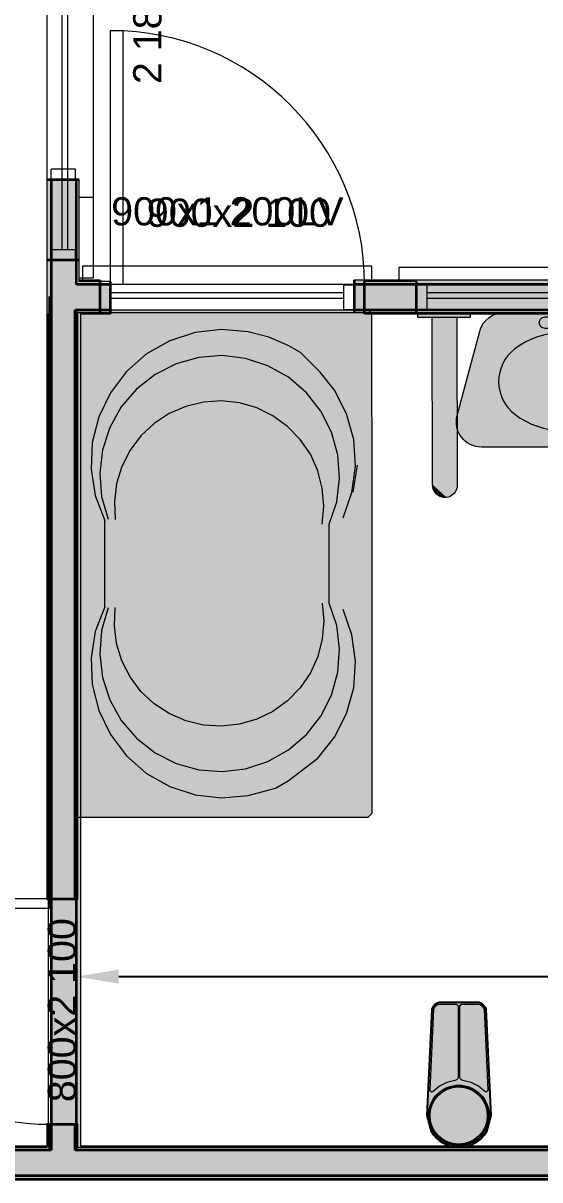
# Model space of a CAD drawing. Header units: inches. Extents: x -2190 to 40245, y -11272 to 33470.
# Drawn here: x 12111 to 13942, y 3325 to 7426 of the extents above; entities that cross this region are included whole.
import ezdxf

# ---------------------------------------------------------------- set-up
doc = ezdxf.new("R2010")
doc.units = ezdxf.units.IN
doc.header["$LTSCALE"] = 96
doc.header["$MEASUREMENT"] = 0
for name, color, linetype, lineweight, true_color in [('Dimensions__Manual-1', 176, 'Continuous', 18, 0x000080), ('Doors-1', 216, 'Continuous', 18, 0x800080), ('Doors-2', 216, 'Continuous', 18, 0x800080), ('Doors__Labels-1', 176, 'Continuous', 18, 0x000080), ('Doors__Labels-2', 176, 'Continuous', 18, 0x000080), ('Fixtures__Interior-2', 16, 'Continuous', 18, 0x800000), ('Furniture__Interior-2', 216, 'Continuous', 25, 0x800080), ('Walls___Normal-1', 18, 'Continuous', 35, 0x000000), ('Walls___Normal-2', 18, 'Continuous', 35, 0x000000), ('Walls___Normal-Ext_T_Frame_-_600_OC_-_Int_PB_Ext_WRC_cladding-L1-1', 18, 'Continuous', 35, 0x000000), ('Walls___Normal-Ext_T_Frame_-_600_OC_-_Int_PB_Ext_WRC_cladding-L1-2', 18, 'Continuous', 35, 0x000000), ('Walls___Normal-Ext_T_Frame_-_600_OC_-_Int_PB_Ext_WRC_cladding-L2-1', 18, 'Continuous', 35, 0x000000), ('Walls___Normal-Ext_T_Frame_-_600_OC_-_Int_PB_Ext_WRC_cladding-L2-2', 18, 'Continuous', 35, 0x000000), ('Walls___Normal-Ext_T_Frame_-_600_OC_-_Int_PB_Ext_WRC_cladding-L3-1', 18, 'Continuous', 35, 0x000000), ('Walls___Normal-Ext_T_Frame_-_600_OC_-_Int_PB_Ext_WRC_cladding-L3-2', 18, 'Continuous', 35, 0x000000), ('Walls___Normal-Ext_T_Frame_-_600_OC_-_Int_PB_Ext_WRC_cladding-L4-1', 18, 'Continuous', 35, 0x000000), ('Walls___Normal-Ext_T_Frame_-_600_OC_-_Int_PB_Ext_WRC_cladding-L4-2', 18, 'Continuous', 35, 0x000000), ('Walls___Normal-Int_S_Frame_-_600_OC_-_PB_both_sides-L1-2', 18, 'Continuous', 35, 0x000000), ('Walls___Normal-Int_S_Frame_-_600_OC_-_PB_both_sides-L2-2', 18, 'Continuous', 35, 0x000000), ('Walls___Normal-Int_S_Frame_-_600_OC_-_PB_both_sides-L3-2', 18, 'Continuous', 35, 0x000000), ('Walls___Normal-Int_S_Frame_-_600_OC_-_PB_both_sides-L4-2', 18, 'Continuous', 35, 0x000000), ('Windows-1', 18, 'Continuous', 18, 0x000000), ('Windows-2', 18, 'Continuous', 18, 0x000000), ('Windows__Labels-2', 176, 'Continuous', 9, 0x000080)]:
    doc.layers.add(name, color=color, linetype=linetype, lineweight=lineweight, true_color=true_color)
doc.dimstyles.new('CHIEF', dxfattribs={"dimtxt": 125, "dimasz": 150, "dimexe": 3, "dimexo": 3, "dimgap": 1.25, "dimtad": 0, "dimdec": 0, "dimdsep": 46, "dimtxsty": 'Standard', "dimcen": 0.09, "dimadec": 0, "dimazin": 0, "dimtfac": 1, "dimtdec": 4, "dimtofl": 0, "dimtmove": 0, "dimatfit": 3, "dimfxl": 3, "dimfrac": 2, "dimtolj": 1, "dimtzin": 0, "dimarcsym": 0})

# ---------------------------------------------------------------- blocks, each defined once
blk = doc.blocks.new('*D19')
at = {"layer": 'Defpoints', "color": 0}
for p in [(12300, 4045.6), (16440, 4045.6), (16440, 4045.6)]:
    blk.add_point(p, dxfattribs=at)
at = {"layer": 'Dimensions__Manual-1', "color": 0, "lineweight": -2}
for p, q in [((12300, 4075.6), (12300, 4075.6)), ((16440, 4075.6), (16440, 4075.6)), ((12450, 4045.6), (14148.5, 4045.6)), ((16290, 4045.6), (14591.5, 4045.6))]:
    blk.add_line(p, q, dxfattribs=at)
at = {"layer": 'Dimensions__Manual-1', "color": 0}
for points in [[(12450, 4070.6), (12450, 4020.6), (12300, 4045.6)], [(16290, 4020.6), (16290, 4070.6), (16440, 4045.6)]]:
    blk.add_solid(points, dxfattribs=at)
at = {"layer": 'Dimensions__Manual-1', "color": 0, "insert": (14370, 4045.6), "char_height": 125, "attachment_point": 5}
blk.add_mtext('\\A1;4140', dxfattribs=at)
blk = doc.blocks.new('Bathroom_Items_Sink_&_Toilet_Items_Scale')
at = {"color": 216, "true_color": 0x800080}
blk.add_lwpolyline([(45, 160.7), (38.1, 10, -0.267949), (28.1, 0), (-28.4, 0, -0.267949), (-38.1, 9.8), (-45, 160.7), (-39, 183.3, -0.57735), (39, 183.3)], format="xyb", close=True, dxfattribs=at)
at = {"color": 18, "linetype": 'Continuous', "lineweight": 18, "true_color": 0x000000}
for points in [[(-28.3, 2.5, -0.198912), (-35.6, 9.8), (-40.9, 124.6), (-40.6, 125.8), (-39.9, 126.7), (-38.7, 127.2), (-37.5, 127.1), (-36.5, 126.4), (-27.6, 118.8), (-17.1, 113.5), (-5.7, 110.8), (-3.4, 110), (-1.8, 108.2), (-1.2, 105.8), (-1.2, 5, -0.267949), (-3.8, 2.5)], [(3.8, 2.5, -0.131652), (1.2, 5), (1.2, 105.8), (1.8, 108.2), (3.4, 110), (5.7, 110.8), (17.1, 113.5), (27.6, 118.8), (36.5, 126.4), (37.5, 127.1), (38.7, 127.2), (39.9, 126.7), (40.6, 125.8), (40.9, 124.6), (35.6, 10, -0.267949), (28.1, 2.5)]]:
    blk.add_lwpolyline(points, format="xyb", close=True, dxfattribs=at)
for centre, radius in [((0.2, 160.6), 43.1), ((0.4, 160.6), 41.9), ((0.4, 160.6), 40.6)]:
    blk.add_circle(centre, radius, dxfattribs=at)
at = {"color": 7, "true_color": 0xffffff}
for points in [[(39, 183.3), (-31.8, 192.6), (-22.5, 199.8), (-27.4, 196.5)], [(39, 183.3), (-22.5, 199.8), (-11.6, 204.3), (-17.2, 202.4)], [(39, 183.3), (-11.6, 204.3), (0, 205.8), (-5.9, 205.4)], [(39, 183.3), (0, 205.8), (11.6, 204.3), (5.9, 205.4)], [(39, 183.3), (11.6, 204.3), (22.5, 199.8), (17.2, 202.4)], [(39, 183.3), (22.5, 199.8), (31.8, 192.6), (27.4, 196.5)], [(39, 183.3), (-38.1, 9.8), (-39, 183.3), (-45, 160.7)], [(39, 183.3), (-39, 183.3), (-31.8, 192.6), (-35.7, 188.2)], [(39, 183.3), (28.1, 0), (-38.1, 9.8), (-28.4, 0)], [(39, 183.3), (45, 160.7), (28.1, 0), (38.1, 10)], [(39, 183.3), (31.8, 192.6), (39, 183.3), (35.7, 188.2)], [(-38.1, 9.8), (-28.4, 0), (-31.7, 1.4), (-30.1, 0.6)], [(-38.1, 9.8), (-31.7, 1.4), (-34.6, 3.6), (-33.2, 2.4)], [(-38.1, 9.8), (-34.6, 3.6), (-36.8, 6.4), (-35.8, 4.9)], [(-38.1, 9.8), (-36.8, 6.4), (-38.1, 9.8), (-37.6, 8)], [(28.1, 0), (38.1, 10), (36.7, 6.6), (37.5, 8.3)], [(28.1, 0), (36.7, 6.6), (34.5, 3.7), (35.7, 5.1)], [(28.1, 0), (34.5, 3.7), (31.5, 1.4), (33.1, 2.4)], [(28.1, 0), (31.5, 1.4), (28.1, 0), (29.9, 0.6)]]:
    blk.add_solid(points, dxfattribs=at)
blk = doc.blocks.new('Plumbing_Fixtures_Bathtubs_Garden_Tubs_Without_Fixtures_Double-Curve')
at = {"color": 16, "linetype": 'Continuous', "lineweight": 18, "true_color": 0x800000}
blk.add_line((-61.1, 378.6), (61.1, 378.6), dxfattribs=at)
blk.add_line((139.8, 21.1), (101.5, 27.1))
blk.add_lwpolyline([(-360, 5.8), (-360, 415.7), (-355, 420.7), (355, 420.7), (360, 415.7), (360, 5.8), (355, 0.8), (296.6, 0.6), (237.8, 0.4), (178.6, 0.3), (119.2, 0.2), (59.7, 0.1), (-354.2, 0)], close=True, dxfattribs=at)
for points in [[(-61.1, 378.6), (-96.5, 392), (-133.8, 397.9), (-171.6, 396.3), (-208.3, 387.1), (-242.4, 370.7), (-272.5, 347.8), (-297.5, 319.4), (-316.1, 286.5), (-327.9, 250.5), (-332.1, 213), (-328.8, 175.3), (-318.4, 136.6), (-308.1, 118.8), (-275.8, 76.7), (-246.2, 53.1), (-212.5, 35.9), (-176.1, 25.8), (-138.3, 23.3), (-100.9, 28.3), (-65.1, 40.8)], [(65.1, 40.8), (100.9, 28.3), (138.3, 23.3), (176.1, 25.8), (212.5, 35.9), (246.2, 53.1), (271.6, 73.3), (299.5, 101.3), (309.5, 118.6), (321, 146.3), (328.8, 175.3), (332.1, 213), (327.9, 250.5), (316.1, 286.5), (297.5, 319.4), (272.5, 347.8), (242.4, 370.7), (208.3, 387.1), (171.6, 396.3), (133.8, 397.9), (96.5, 392), (61.1, 378.6)], [(-62.9, 374), (-95, 383.1), (-128.3, 385.7), (-161.4, 381.8), (-193.2, 371.5), (-222.3, 355.2), (-247.6, 333.5), (-268.3, 307.2), (-283.4, 277.5), (-292.4, 245.4), (-295, 212.1), (-291, 179), (-280.6, 147.3), (-264.2, 118.2), (-242.4, 92.9), (-216.2, 72.3), (-186.4, 57.3), (-154.2, 48.3), (-121, 45.9), (-87.8, 49.9), (-56.1, 60.4), (56.1, 60.4), (87.8, 49.9), (121, 45.9), (154.2, 48.3), (186.4, 57.3), (216.2, 72.3), (242.4, 92.9), (264.2, 118.2), (280.6, 147.3), (291, 179), (295, 212.1), (292.4, 245.4), (283.4, 277.5), (268.3, 307.2), (247.6, 333.5), (222.3, 355.2), (193.2, 371.5), (161.4, 381.8), (128.3, 385.7), (95, 383.1), (62.9, 374)], [(-55.9, 70.7), (-81.4, 68.3), (-106.9, 70.4), (-131.7, 76.8), (-155, 87.3), (-176.2, 101.8), (-194.5, 119.6), (-209.6, 140.3), (-220.8, 163.3), (-227.9, 187.9), (-230.7, 213.4), (-229.1, 238.9), (-223, 263.8), (-212.8, 287.3), (-198.8, 308.7), (-181.2, 327.3), (-160.7, 342.7), (-137.9, 354.3), (-113.4, 361.8), (-88, 364.9), (-62.4, 363.7)], [(55.9, 70.7), (81.4, 68.3), (106.9, 70.4), (131.7, 76.8), (155, 87.3), (176.2, 101.8), (194.5, 119.6), (209.6, 140.3), (220.8, 163.3), (227.9, 187.9), (230.7, 213.4), (229.1, 238.9), (223, 263.8), (212.8, 287.3), (198.8, 308.7), (181.2, 327.3), (160.7, 342.7), (137.9, 354.3), (113.4, 361.8), (88, 364.9), (62.4, 363.7)]]:
    blk.add_lwpolyline(points, dxfattribs=at)
at = {"color": 7, "linetype": 'Continuous', "lineweight": 18, "true_color": 0xffffff}
for points in [[(-354.2, 0), (-360, 5.8), (-355, 420.7), (-360, 415.7)], [(-354.2, 0), (-355, 420.7), (360, 415.7), (355, 420.7)], [(-354.2, 0), (360, 415.7), (355, 0.8), (360, 5.8)], [(-354.2, 0), (355, 0.8), (237.8, 0.4), (296.6, 0.6)], [(-354.2, 0), (237.8, 0.4), (119.2, 0.2), (178.6, 0.3)], [(-354.2, 0), (119.2, 0.2), (-354.2, 0), (59.7, 0.1)]]:
    blk.add_solid(points, dxfattribs=at)
blk = doc.blocks.new('Plumbing_Fixtures_Sinks_Bathroom_Sinks_With_Fixtures_Pedestal_Oval_Basin')
at = {"color": 16, "true_color": 0x800000}
blk.add_lwpolyline([(-148.8, 146.1, -0.493145), (-114.6, 190.7), (114.6, 190.7, -0.493145), (148.8, 146.1), (116.7, 26.2, -0.339454), (82.5, 0), (-82.5, 0, -0.339454), (-116.7, 26.2)], format="xyb", close=True, dxfattribs=at)
at = {"color": 18, "linetype": 'Continuous', "lineweight": 18, "true_color": 0x000000}
blk.add_lwpolyline([(-67, 51.5, 0.339953), (67.3, 51.5, 0.492589), (67.3, 144.2, 0.339953), (-67, 144.2, 0.492589), (-67, 51.5)], format="xyb", dxfattribs=at)
blk.add_lwpolyline([(-31.1, 14.1, -0.414214), (-22.7, 22.5), (24.1, 22.5, -0.414214), (32.5, 14.1), (32.5, 14.5, -0.414214), (24.1, 6.2), (-22.7, 6.2, -0.414214), (-31.1, 14.5)], format="xyb", close=True, dxfattribs=at)
for radius in [10.4, 6.47]:
    blk.add_circle((0.2, 73.4), radius, dxfattribs=at)
at = {"color": 7, "true_color": 0xffffff}
for points in [[(-114.6, 190.7), (-148.8, 146.1), (-150, 155.3), (-149.7, 150.7)], [(-114.6, 190.7), (-150, 155.3), (-148.8, 164.5), (-149.7, 159.9)], [(-114.6, 190.7), (-148.8, 164.5), (-145.3, 173), (-147.3, 168.8)], [(-116.7, 26.2), (-148.8, 146.1), (114.6, 190.7), (-114.6, 190.7)], [(-114.6, 190.7), (-145.3, 173), (-139.6, 180.3), (-142.7, 176.8)], [(-114.6, 190.7), (-139.6, 180.3), (-132.3, 185.9), (-136.1, 183.4)], [(-114.6, 190.7), (-132.3, 185.9), (-123.8, 189.5), (-128.1, 188)], [(-114.6, 190.7), (-123.8, 189.5), (-114.6, 190.7), (-119.2, 190.4)], [(-116.7, 26.2), (114.6, 190.7), (116.7, 26.2), (148.8, 146.1)], [(148.8, 146.1), (114.6, 190.7), (123.8, 189.5), (119.2, 190.4)], [(148.8, 146.1), (123.8, 189.5), (132.3, 185.9), (128.1, 188)], [(148.8, 146.1), (132.3, 185.9), (139.6, 180.3), (136.1, 183.4)], [(148.8, 146.1), (139.6, 180.3), (145.3, 173), (142.7, 176.8)], [(148.8, 146.1), (145.3, 173), (148.8, 164.5), (147.3, 168.8)], [(148.8, 146.1), (148.8, 164.5), (150, 155.3), (149.7, 159.9)], [(148.8, 146.1), (150, 155.3), (148.8, 146.1), (149.7, 150.7)], [(-116.7, 26.2), (-82.5, 0), (-91.6, 1.2), (-87.1, 0.3)], [(-116.7, 26.2), (-91.6, 1.2), (-100.2, 4.7), (-96, 2.7)], [(-116.7, 26.2), (-100.2, 4.7), (-107.5, 10.4), (-104, 7.3)], [(-116.7, 26.2), (-107.5, 10.4), (-113.1, 17.7), (-110.6, 13.8)], [(-116.7, 26.2), (-113.1, 17.7), (-116.7, 26.2), (-115.2, 21.8)], [(-116.7, 26.2), (116.7, 26.2), (-82.5, 0), (82.5, 0)], [(82.5, 0), (116.7, 26.2), (113.1, 17.7), (115.2, 21.8)], [(82.5, 0), (113.1, 17.7), (107.5, 10.4), (110.6, 13.8)], [(82.5, 0), (107.5, 10.4), (100.2, 4.7), (104, 7.3)], [(82.5, 0), (100.2, 4.7), (91.6, 1.2), (96, 2.7)], [(82.5, 0), (91.6, 1.2), (82.5, 0), (87.1, 0.3)]]:
    blk.add_solid(points, dxfattribs=at)
blk = doc.blocks.new('Bathroom_Hardware_Handrails_Support_Bar')
at = {"color": 16, "linetype": 'Continuous', "lineweight": 18, "true_color": 0x800000}
blk.add_lwpolyline([(36.9, 262.2), (36.9, 255.5), (-36.9, 255.5), (-36.9, 262.2)], close=True, dxfattribs=at)
at = {"color": 16, "true_color": 0x800000}
blk.add_lwpolyline([(18.9, 18.7, -1.054588), (-16.1, 18.2), (-16.6, 255.6), (18.4, 255.6)], format="xyb", close=True, dxfattribs=at)
at = {"color": 7, "linetype": 'Continuous', "lineweight": 18, "true_color": 0xffffff}
blk.add_solid([(-36.9, 262.2), (36.9, 262.2), (-36.9, 255.5), (36.9, 255.5)], dxfattribs=at)
at = {"color": 7, "true_color": 0xffffff}
for points in [[(18.9, 18.7), (-16.1, 18.2), (18.4, 255.6), (-16.6, 255.6)], [(-16.1, 18.2), (18.9, 18.7), (18.8, 15.2), (18.9, 17.5)], [(-16.1, 18.2), (18.8, 15.2), (17.6, 10.8), (18.3, 13)], [(-16.1, 18.2), (17.6, 10.8), (15.3, 6.9), (16.6, 8.8)], [(-16.1, 18.2), (15.3, 6.9), (12.1, 3.6), (13.8, 5.1)], [(-16.1, 18.2), (12.1, 3.6), (8.1, 1.3), (10.1, 2.3)], [(-16.1, 18.2), (8.1, 1.3), (3.7, 0.1), (5.9, 0.6)], [(-16.1, 18.2), (3.7, 0.1), (-0.9, 0.1), (1.4, 0)], [(-16.1, 18.2), (-0.9, 0.1), (-5.3, 1.3), (-3.2, 0.6)], [(-16.1, 18.2), (-5.3, 1.3), (-9.3, 3.6), (-7.4, 2.3)], [(-16.1, 18.2), (-9.3, 3.6), (-12.5, 6.9), (-11, 5.1)], [(-16.1, 18.2), (-12.5, 6.9), (-14.8, 10.8), (-13.8, 8.8)], [(-16.1, 18.2), (-14.8, 10.8), (-16, 15.2), (-15.5, 13)], [(-16.1, 18.2), (-16, 15.2), (-16.1, 18.2), (-16.1, 17.5)]]:
    blk.add_solid(points, dxfattribs=at)

msp = doc.modelspace()

# ---------------------------------------------------------------- linework, layer by layer
at = {"layer": 'Doors-1', "color": 216, "linetype": 'Continuous', "lineweight": 18, "true_color": 0x800080}
for p, q in [((12420.8, 6500), (12420.8, 7400)), ((12420.8, 7400), (12465.8, 7400)), ((12465.8, 6500), (12465.8, 7400)), ((12465.8, 6500), (12420.8, 6500)), ((13320.8, 6500), (12420.8, 6500))]:
    msp.add_line(p, q, dxfattribs=at)
msp.add_arc((12420.8, 6500), 900, 0, 90, dxfattribs=at)
at = {"layer": 'Doors-2', "color": 216, "linetype": 'Continuous', "lineweight": 18, "true_color": 0x800080}
for p, q in [((12205, 4322), (11405, 4322)), ((12205, 4287), (12205, 4322)), ((12205, 4287), (11405, 4287))]:
    msp.add_line(p, q, dxfattribs=at)
msp.add_arc((12205, 4322), 800, 180, 270, dxfattribs=at)
at = {"layer": 'Walls___Normal-1'}
for p, q in [((12310, 6871.2), (12195, 6871.2)), ((12420.8, 6395), (12420.8, 6510)), ((13320.8, 6395), (13320.8, 6510)), ((13504.4, 6395), (13504.4, 6510))]:
    msp.add_line(p, q, dxfattribs=at)
at = {"layer": 'Walls___Normal-1', "color": 1, "true_color": 0xff0000}
for points in [[(12195, 6395), (12195, 6871.2), (12210, 6410), (12210, 6871.2)], [(12420.8, 6395), (12315, 6395), (12420.8, 6410), (12300, 6410)], [(12315, 6395), (12315, 3445), (12300, 6410), (12300, 3430)], [(13504.4, 6395), (13320.8, 6395), (13504.4, 6410), (13320.8, 6410)], [(8182.5, 3445), (12200, 3445), (8167.5, 3430), (12210, 3430)], [(12315, 3445), (16335, 3445), (12300, 3430), (16350, 3430)]]:
    msp.add_solid(points, dxfattribs=at)
at = {"layer": 'Walls___Normal-1', "color": 8, "true_color": 0x808080}
for points in [[(12210, 6410), (12210, 6871.2), (12300, 6500), (12300, 6871.2)], [(12300, 6410), (12210, 6410), (12300, 6410), (12300, 6500)], [(12420.8, 6410), (12300, 6410), (12420.8, 6500), (12300, 6500)], [(13504.4, 6410), (13320.8, 6410), (13504.4, 6500), (13320.8, 6500)], [(12300, 6410), (12300, 3430), (12210, 6410), (12210, 3430)], [(8167.5, 3430), (16350, 3430), (8077.5, 3340), (16350, 3340)]]:
    msp.add_solid(points, dxfattribs=at)
at = {"layer": 'Walls___Normal-2'}
for p, q in [((12310, 6586), (12195, 6586)), ((12383.5, 6400), (12383.5, 6515)), ((13283.5, 6515), (13283.5, 6400)), ((12195, 4322), (12305, 4322)), ((12195, 3522), (12305, 3522))]:
    msp.add_line(p, q, dxfattribs=at)
at = {"layer": 'Walls___Normal-2', "color": 1, "true_color": 0xff0000}
for points in [[(12195, 6457.5), (12195, 6586), (12210, 6457.5), (12210, 6586)], [(12310, 6515), (12383.5, 6515), (12300, 6500), (12383.5, 6500)], [(13283.5, 6515), (14528.1, 6515), (13283.5, 6500), (14528.1, 6500)], [(16450, 3325), (8067.5, 3325), (16435, 3340), (8077.5, 3340)]]:
    msp.add_solid(points, dxfattribs=at)
at = {"layer": 'Walls___Normal-2', "color": 8, "true_color": 0x808080}
for points in [[(12210, 6457.5), (12210, 6586), (12300, 6500), (12300, 6586)], [(12210, 6457.5), (12300, 6500), (12205, 6457.5), (12295, 6410)], [(12300, 6500), (12383.5, 6500), (12295, 6410), (12383.5, 6410)], [(13283.5, 6500), (14528.1, 6500), (13283.5, 6410), (14528.1, 6410)], [(12205, 4322), (12205, 6457.5), (12295, 4322), (12295, 6410)], [(12205, 3430), (12205, 3522), (12295, 3430), (12295, 3522)], [(16435, 3340), (8077.5, 3340), (16345, 3430), (8167.5, 3430)]]:
    msp.add_solid(points, dxfattribs=at)
at = {"layer": 'Walls___Normal-Ext_T_Frame_-_600_OC_-_Int_PB_Ext_WRC_cladding-L1-1', "color": 18, "linetype": 'Continuous', "lineweight": 0, "true_color": 0x000000}
for p, q in [((12195, 6871.2), (12195, 6395)), ((12195, 6395), (12200, 6395)), ((12315, 6395), (12420.8, 6395)), ((12315, 3445), (12315, 6395)), ((13320.8, 6395), (13504.4, 6395)), ((12200, 3445), (8182.5, 3445)), ((16335, 3445), (12315, 3445))]:
    msp.add_line(p, q, dxfattribs=at)
at = {"layer": 'Walls___Normal-Ext_T_Frame_-_600_OC_-_Int_PB_Ext_WRC_cladding-L1-2', "color": 18, "linetype": 'Continuous', "lineweight": 0, "true_color": 0x000000}
for p, q in [((12195, 6586), (12195, 6457.5)), ((12383.5, 6515), (12310, 6515)), ((14528.1, 6515), (13283.5, 6515)), ((8067.5, 3325), (16450, 3325))]:
    msp.add_line(p, q, dxfattribs=at)
at = {"layer": 'Walls___Normal-Ext_T_Frame_-_600_OC_-_Int_PB_Ext_WRC_cladding-L2-1', "color": 18, "linetype": 'Continuous', "lineweight": 35, "true_color": 0x000000}
for p, q in [((12210, 6871.2), (12210, 6410)), ((12300, 6410), (12420.8, 6410)), ((12300, 3430), (12300, 6410)), ((13320.8, 6410), (13504.4, 6410)), ((12210, 3430), (8167.5, 3430)), ((16350, 3430), (12300, 3430))]:
    msp.add_line(p, q, dxfattribs=at)
at = {"layer": 'Walls___Normal-Ext_T_Frame_-_600_OC_-_Int_PB_Ext_WRC_cladding-L2-2', "color": 18, "linetype": 'Continuous', "lineweight": 35, "true_color": 0x000000}
for p, q in [((12210, 6586), (12210, 6457.5)), ((12383.5, 6500), (12300, 6500)), ((14528.1, 6500), (13283.5, 6500)), ((8077.5, 3340), (16435, 3340))]:
    msp.add_line(p, q, dxfattribs=at)
at = {"layer": 'Walls___Normal-Ext_T_Frame_-_600_OC_-_Int_PB_Ext_WRC_cladding-L3-1', "color": 18, "linetype": 'Continuous', "lineweight": 35, "true_color": 0x000000}
for p, q in [((12300, 6500), (12300, 6871.2)), ((12420.8, 6500), (12300, 6500)), ((13504.4, 6500), (13320.8, 6500)), ((12210, 6410), (12210, 3430)), ((8077.5, 3340), (16350, 3340))]:
    msp.add_line(p, q, dxfattribs=at)
at = {"layer": 'Walls___Normal-Ext_T_Frame_-_600_OC_-_Int_PB_Ext_WRC_cladding-L3-2', "color": 18, "linetype": 'Continuous', "lineweight": 35, "true_color": 0x000000}
for p, q in [((12300, 6500), (12300, 6586)), ((12295, 6410), (12383.5, 6410)), ((13283.5, 6410), (14528.1, 6410)), ((12205, 3430), (8167.5, 3430)), ((14785, 3430), (12295, 3430))]:
    msp.add_line(p, q, dxfattribs=at)
at = {"layer": 'Walls___Normal-Ext_T_Frame_-_600_OC_-_Int_PB_Ext_WRC_cladding-L4-1', "color": 18, "linetype": 'Continuous', "lineweight": 0, "true_color": 0x000000}
for p, q in [((12310, 6510), (12310, 6871.2)), ((12420.8, 6510), (12310, 6510)), ((13504.4, 6510), (13320.8, 6510)), ((12200, 6395), (12200, 3445)), ((8067.5, 3330), (16335, 3330))]:
    msp.add_line(p, q, dxfattribs=at)
at = {"layer": 'Walls___Normal-Ext_T_Frame_-_600_OC_-_Int_PB_Ext_WRC_cladding-L4-2', "color": 18, "linetype": 'Continuous', "lineweight": 0, "true_color": 0x000000}
for p, q in [((12310, 6515), (12310, 6586)), ((12305, 6400), (12383.5, 6400)), ((13283.5, 6400), (14528.1, 6400)), ((12195, 3440), (8182.5, 3440)), ((14775, 3440), (12305, 3440))]:
    msp.add_line(p, q, dxfattribs=at)
at = {"layer": 'Walls___Normal-Int_S_Frame_-_600_OC_-_PB_both_sides-L1-2', "color": 18, "linetype": 'Continuous', "lineweight": 0, "true_color": 0x000000}
for p, q in [((12195, 6457.5), (12195, 4322)), ((12195, 3522), (12195, 3440))]:
    msp.add_line(p, q, dxfattribs=at)
at = {"layer": 'Walls___Normal-Int_S_Frame_-_600_OC_-_PB_both_sides-L2-2', "color": 18, "linetype": 'Continuous', "lineweight": 35, "true_color": 0x000000}
for p, q in [((12205, 6457.5), (12205, 4322)), ((12205, 3522), (12205, 3430))]:
    msp.add_line(p, q, dxfattribs=at)
at = {"layer": 'Walls___Normal-Int_S_Frame_-_600_OC_-_PB_both_sides-L3-2', "color": 18, "linetype": 'Continuous', "lineweight": 35, "true_color": 0x000000}
for p, q in [((12295, 4322), (12295, 6410)), ((12295, 3430), (12295, 3522))]:
    msp.add_line(p, q, dxfattribs=at)
at = {"layer": 'Walls___Normal-Int_S_Frame_-_600_OC_-_PB_both_sides-L4-2', "color": 18, "linetype": 'Continuous', "lineweight": 0, "true_color": 0x000000}
for p, q in [((12305, 4322), (12305, 6400)), ((12305, 3440), (12305, 3522))]:
    msp.add_line(p, q, dxfattribs=at)
at = {"layer": 'Windows-1'}
for p, q in [((12360, 6808.7), (12360, 12013.7)), ((12195, 11951.2), (12195, 6871.2)), ((12249.5, 6908.2), (12249.5, 11914.2)), ((12269.5, 6908.2), (12269.5, 11914.2)), ((12210, 6871.2), (12210, 6908.2)), ((12297, 6908.2), (12210, 6908.2)), ((12297, 6871.2), (12297, 6908.2)), ((12297, 6871.2), (12210, 6871.2)), ((12310, 6808.7), (12360, 6808.7)), ((13441.9, 6560), (13441.9, 6510)), ((16246.9, 6560), (13441.9, 6560)), ((13541.4, 6497), (13504.4, 6497)), ((13504.4, 6497), (13504.4, 6410)), ((13541.4, 6497), (13541.4, 6410)), ((16147.4, 6469.5), (13541.4, 6469.5)), ((16147.4, 6449.5), (13541.4, 6449.5)), ((13541.4, 6410), (13504.4, 6410)), ((13504.4, 6395), (16184.4, 6395))]:
    msp.add_line(p, q, dxfattribs=at)
at = {"layer": 'Windows-2'}
for p, q in [((12360, 6523.5), (12360, 8836.8)), ((12195, 8774.3), (12195, 6586)), ((12249.5, 6623), (12249.5, 8737.3)), ((12269.5, 6623), (12269.5, 8737.3)), ((12210, 6586), (12210, 6623)), ((12297, 6623), (12210, 6623)), ((12297, 6586), (12297, 6623)), ((12297, 6586), (12210, 6586)), ((12321, 6565), (12321, 6515)), ((13346, 6565), (12321, 6565)), ((13346, 6515), (13346, 6565)), ((12310, 6523.5), (12360, 6523.5)), ((12420.5, 6497), (12383.5, 6497)), ((12383.5, 6497), (12383.5, 6410)), ((12420.5, 6497), (12420.5, 6410)), ((13283.5, 6497), (13246.5, 6497)), ((13246.5, 6497), (13246.5, 6410)), ((13283.5, 6497), (13283.5, 6410)), ((13246.5, 6469.5), (12420.5, 6469.5)), ((13246.5, 6449.5), (12420.5, 6449.5)), ((12420.5, 6410), (12383.5, 6410)), ((12383.5, 6400), (13283.5, 6400)), ((13283.5, 6410), (13246.5, 6410))]:
    msp.add_line(p, q, dxfattribs=at)

# ---------------------------------------------------------------- block references
at = {"layer": 'Fixtures__Interior-2', "linetype": 'Continuous', "lineweight": 0, "xscale": 2.5, "yscale": 2.5}
for name, p, rotation in [('Plumbing_Fixtures_Bathtubs_Garden_Tubs_Without_Fixtures_Double-Curve', (13346.8, 5510), 90), ('Plumbing_Fixtures_Sinks_Bathroom_Sinks_With_Fixtures_Pedestal_Oval_Basin', (14021, 6400), 180)]:
    msp.add_blockref(name, p, dxfattribs=dict(at, rotation=rotation))
msp.add_blockref('Bathroom_Hardware_Handrails_Support_Bar', (13602, 5744.4), dxfattribs=at)
at = {"layer": 'Furniture__Interior-2', "linetype": 'Continuous', "lineweight": 0, "xscale": 2.5, "yscale": 2.5, "rotation": 180}
msp.add_blockref('Bathroom_Items_Sink_&_Toilet_Items_Scale', (13655, 3954.5), dxfattribs=at)

# ---------------------------------------------------------------- texts
at = {"layer": 'Doors__Labels-1', "color": 176, "lineweight": 0, "true_color": 0x000080, "insert": (12549.3, 6702.6), "char_height": 100, "width": 715, "attachment_point": 7}
msp.add_mtext('\\fArial|b0|i0|c0|p0;900x2 100', dxfattribs=at)
at = {"layer": 'Doors__Labels-2', "color": 176, "lineweight": 0, "true_color": 0x000080, "insert": (12299.9, 3600.5), "char_height": 100, "width": 715, "attachment_point": 7, "rotation": 90}
msp.add_mtext('\\fArial|b0|i0|c0|p0;800x2 100', dxfattribs=at)
at = {"layer": 'Windows__Labels-2', "color": 176, "lineweight": 0, "true_color": 0x000080, "insert": (12602.4, 7210.1), "char_height": 100, "width": 1039, "attachment_point": 7, "rotation": 90}
msp.add_mtext('\\fArial|b0|i0|c0|p0;2 188x1 200LV', dxfattribs=at)
at = {"layer": 'Windows__Labels-2', "color": 176, "lineweight": 0, "true_color": 0x000080, "insert": (12423, 6707.6), "char_height": 100, "width": 922, "attachment_point": 7}
msp.add_mtext('\\fArial|b0|i0|c0|p0;900x1 200LV', dxfattribs=at)

# ---------------------------------------------------------------- dimensions: what is measured, and where the dimension line sits
at = {"layer": 'Dimensions__Manual-1'}
dim = msp.add_aligned_dim(p1=(12300, 4045.6), p2=(16440, 4045.6), distance=0, dimstyle='CHIEF', override={"dimexe": 30, "dimexo": 30}, dxfattribs=at)
dim.commit()
dim.dimension.update_dxf_attribs({"geometry": '*D19', "text_midpoint": (14370, 4045.6)})

doc.saveas('drawing.dxf')
